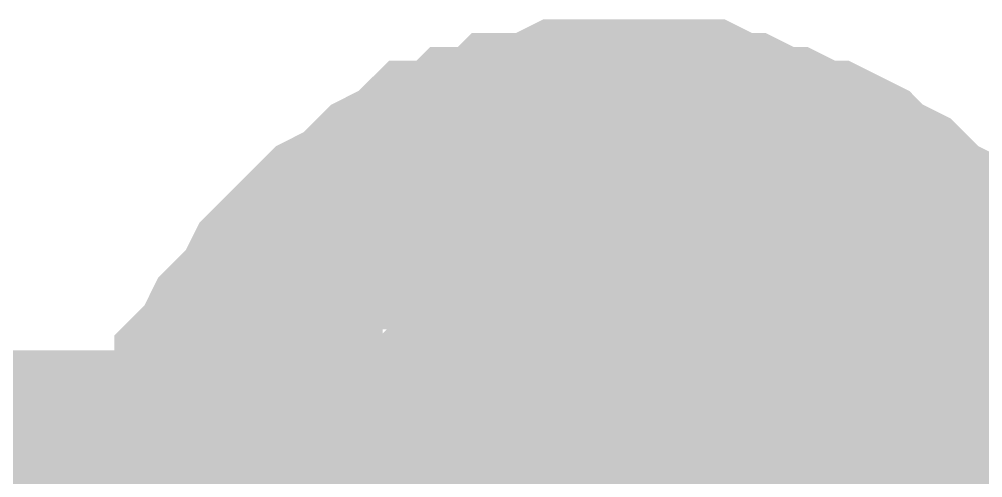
# Model space of a CAD drawing. Header units: inches. Extents: x 0 to 841, y 0 to 594.
# Drawn here: x 239.028 to 240.597, y 62.649 to 63.395 of the extents above; entities that cross this region are included whole.
import ezdxf

# ---------------------------------------------------------------- set-up
doc = ezdxf.new("R2010")
doc.units = ezdxf.units.IN
doc.layers.add('Sheet', color=255, linetype='Continuous')

msp = doc.modelspace()

# ---------------------------------------------------------------- linework, layer by layer
at = {"layer": 'Sheet'}
for points in [[(239.2655, 62.4814, 0.2997, 0.2997, 0), (239.2655, 62.5263, 0.2997, 0.2997, 0), (239.2655, 62.5712, 0.2997, 0.2997, 0), (239.2655, 62.5937, 0.2997, 0.2997, 0), (239.2879, 62.6386, 0.2997, 0.2997, 0), (239.2879, 62.6835, 0.2997, 0.2997, 0), (239.3104, 62.706, 0.2997, 0.2997, 0), (239.3104, 62.7509, 0.2997, 0.2997, 0), (239.3329, 62.7734, 0.2997, 0.2997, 0), (239.3329, 62.8183, 0.2997, 0.2997, 0), (239.3553, 62.8407, 0.2997, 0.2997, 0), (239.3778, 62.8857, 0.2997, 0.2997, 0), (239.4002, 62.9081, 0.2997, 0.2997, 0), (239.4227, 62.9306, 0.2997, 0.2997, 0), (239.4452, 62.9755, 0.2997, 0.2997, 0), (239.4676, 62.998, 0.2997, 0.2997, 0), (239.4901, 63.0204, 0.2997, 0.2997, 0), (239.5125, 63.0429, 0.2997, 0.2997, 0), (239.535, 63.0653, 0.2997, 0.2997, 0), (239.5799, 63.0878, 0.2997, 0.2997, 0), (239.6024, 63.1103, 0.2997, 0.2997, 0), (239.6248, 63.1327, 0.2997, 0.2997, 0), (239.6697, 63.1552, 0.2997, 0.2997, 0), (239.6922, 63.1776, 0.2997, 0.2997, 0), (239.7371, 63.1776, 0.2997, 0.2997, 0), (239.7596, 63.2001, 0.2997, 0.2997, 0), (239.8045, 63.2001, 0.2997, 0.2997, 0), (239.8269, 63.2225, 0.2997, 0.2997, 0), (239.8718, 63.2225, 0.2997, 0.2997, 0), (239.9168, 63.245, 0.2997, 0.2997, 0), (239.9392, 63.245, 0.2997, 0.2997, 0), (239.9841, 63.245, 0.2997, 0.2997, 0), (240.0291, 63.245, 0.2997, 0.2997, 0)], [(239.2655, 62.4814, 0.2997, 0.2997, 0), (239.2655, 62.5263, 0.2997, 0.2997, 0), (239.2655, 62.5712, 0.2997, 0.2997, 0), (239.2655, 62.5937, 0.2997, 0.2997, 0), (239.2879, 62.6386, 0.2997, 0.2997, 0), (239.2879, 62.6835, 0.2997, 0.2997, 0), (239.3104, 62.706, 0.2997, 0.2997, 0), (239.3104, 62.7509, 0.2997, 0.2997, 0), (239.3329, 62.7734, 0.2997, 0.2997, 0), (239.3329, 62.8183, 0.2997, 0.2997, 0), (239.3553, 62.8407, 0.2997, 0.2997, 0), (239.3778, 62.8857, 0.2997, 0.2997, 0), (239.4002, 62.9081, 0.2997, 0.2997, 0), (239.4227, 62.9306, 0.2997, 0.2997, 0), (239.4452, 62.9755, 0.2997, 0.2997, 0), (239.4676, 62.998, 0.2997, 0.2997, 0), (239.4901, 63.0204, 0.2997, 0.2997, 0), (239.5125, 63.0429, 0.2997, 0.2997, 0), (239.535, 63.0653, 0.2997, 0.2997, 0), (239.5799, 63.0878, 0.2997, 0.2997, 0), (239.6024, 63.1103, 0.2997, 0.2997, 0), (239.6248, 63.1327, 0.2997, 0.2997, 0), (239.6697, 63.1552, 0.2997, 0.2997, 0), (239.6922, 63.1776, 0.2997, 0.2997, 0), (239.7371, 63.1776, 0.2997, 0.2997, 0), (239.7596, 63.2001, 0.2997, 0.2997, 0), (239.8045, 63.2001, 0.2997, 0.2997, 0), (239.8269, 63.2225, 0.2997, 0.2997, 0), (239.8718, 63.2225, 0.2997, 0.2997, 0), (239.9168, 63.245, 0.2997, 0.2997, 0), (239.9392, 63.245, 0.2997, 0.2997, 0), (239.9841, 63.245, 0.2997, 0.2997, 0), (240.0291, 63.245, 0.2997, 0.2997, 0)], [(239.2655, 62.4814, 0.2997, 0.2997, 0), (239.2655, 62.5263, 0.2997, 0.2997, 0), (239.2655, 62.5712, 0.2997, 0.2997, 0), (239.2655, 62.5937, 0.2997, 0.2997, 0), (239.2879, 62.6386, 0.2997, 0.2997, 0), (239.2879, 62.6835, 0.2997, 0.2997, 0), (239.3104, 62.706, 0.2997, 0.2997, 0), (239.3104, 62.7509, 0.2997, 0.2997, 0), (239.3329, 62.7734, 0.2997, 0.2997, 0), (239.3329, 62.8183, 0.2997, 0.2997, 0), (239.3553, 62.8407, 0.2997, 0.2997, 0), (239.3778, 62.8857, 0.2997, 0.2997, 0), (239.4002, 62.9081, 0.2997, 0.2997, 0), (239.4227, 62.9306, 0.2997, 0.2997, 0), (239.4452, 62.9755, 0.2997, 0.2997, 0), (239.4676, 62.998, 0.2997, 0.2997, 0), (239.4901, 63.0204, 0.2997, 0.2997, 0), (239.5125, 63.0429, 0.2997, 0.2997, 0), (239.535, 63.0653, 0.2997, 0.2997, 0), (239.5799, 63.0878, 0.2997, 0.2997, 0), (239.6024, 63.1103, 0.2997, 0.2997, 0), (239.6248, 63.1327, 0.2997, 0.2997, 0), (239.6697, 63.1552, 0.2997, 0.2997, 0), (239.6922, 63.1776, 0.2997, 0.2997, 0), (239.7371, 63.1776, 0.2997, 0.2997, 0), (239.7596, 63.2001, 0.2997, 0.2997, 0), (239.8045, 63.2001, 0.2997, 0.2997, 0), (239.8269, 63.2225, 0.2997, 0.2997, 0), (239.8718, 63.2225, 0.2997, 0.2997, 0), (239.9168, 63.245, 0.2997, 0.2997, 0), (239.9392, 63.245, 0.2997, 0.2997, 0), (239.9841, 63.245, 0.2997, 0.2997, 0), (240.0291, 63.245, 0.2997, 0.2997, 0)], [(239.2655, 62.4814, 0.2997, 0.2997, 0), (239.2655, 62.5263, 0.2997, 0.2997, 0), (239.2655, 62.5712, 0.2997, 0.2997, 0), (239.2655, 62.5937, 0.2997, 0.2997, 0), (239.2879, 62.6386, 0.2997, 0.2997, 0), (239.2879, 62.6835, 0.2997, 0.2997, 0), (239.3104, 62.706, 0.2997, 0.2997, 0), (239.3104, 62.7509, 0.2997, 0.2997, 0), (239.3329, 62.7734, 0.2997, 0.2997, 0), (239.3329, 62.8183, 0.2997, 0.2997, 0), (239.3553, 62.8407, 0.2997, 0.2997, 0), (239.3778, 62.8857, 0.2997, 0.2997, 0), (239.4002, 62.9081, 0.2997, 0.2997, 0), (239.4227, 62.9306, 0.2997, 0.2997, 0), (239.4452, 62.9755, 0.2997, 0.2997, 0), (239.4676, 62.998, 0.2997, 0.2997, 0), (239.4901, 63.0204, 0.2997, 0.2997, 0), (239.5125, 63.0429, 0.2997, 0.2997, 0), (239.535, 63.0653, 0.2997, 0.2997, 0), (239.5799, 63.0878, 0.2997, 0.2997, 0), (239.6024, 63.1103, 0.2997, 0.2997, 0), (239.6248, 63.1327, 0.2997, 0.2997, 0), (239.6697, 63.1552, 0.2997, 0.2997, 0), (239.6922, 63.1776, 0.2997, 0.2997, 0), (239.7371, 63.1776, 0.2997, 0.2997, 0), (239.7596, 63.2001, 0.2997, 0.2997, 0), (239.8045, 63.2001, 0.2997, 0.2997, 0), (239.8269, 63.2225, 0.2997, 0.2997, 0), (239.8718, 63.2225, 0.2997, 0.2997, 0), (239.9168, 63.245, 0.2997, 0.2997, 0), (239.9392, 63.245, 0.2997, 0.2997, 0), (239.9841, 63.245, 0.2997, 0.2997, 0), (240.0291, 63.245, 0.2997, 0.2997, 0)], [(240.0291, 63.245, 0.2997, 0.2997, 0), (240.0291, 63.245, 0.2997, 0.2997, 0)], [(240.0291, 63.245, 0.2997, 0.2997, 0), (240.074, 63.245, 0.2997, 0.2997, 0), (240.0964, 63.245, 0.2997, 0.2997, 0), (240.1413, 63.245, 0.2997, 0.2997, 0), (240.1863, 63.2225, 0.2997, 0.2997, 0), (240.2087, 63.2225, 0.2997, 0.2997, 0), (240.2536, 63.2001, 0.2997, 0.2997, 0), (240.2761, 63.2001, 0.2997, 0.2997, 0), (240.321, 63.1776, 0.2997, 0.2997, 0), (240.3435, 63.1776, 0.2997, 0.2997, 0), (240.3884, 63.1552, 0.2997, 0.2997, 0), (240.4108, 63.1327, 0.2997, 0.2997, 0), (240.4558, 63.1103, 0.2997, 0.2997, 0), (240.4782, 63.0878, 0.2997, 0.2997, 0), (240.5007, 63.0653, 0.2997, 0.2997, 0), (240.5456, 63.0429, 0.2997, 0.2997, 0), (240.568, 63.0204, 0.2997, 0.2997, 0), (240.5905, 62.998, 0.2997, 0.2997, 0), (240.613, 62.9755, 0.2997, 0.2997, 0), (240.6354, 62.9306, 0.2997, 0.2997, 0), (240.6579, 62.9081, 0.2997, 0.2997, 0), (240.6803, 62.8857, 0.2997, 0.2997, 0), (240.7028, 62.8407, 0.2997, 0.2997, 0), (240.7252, 62.8183, 0.2997, 0.2997, 0), (240.7252, 62.7734, 0.2997, 0.2997, 0), (240.7477, 62.7509, 0.2997, 0.2997, 0)], [(240.0291, 63.245, 0.2997, 0.2997, 0), (240.0291, 63.245, 0.2997, 0.2997, 0)], [(240.0291, 63.245, 0.2997, 0.2997, 0), (240.074, 63.245, 0.2997, 0.2997, 0), (240.0964, 63.245, 0.2997, 0.2997, 0), (240.1413, 63.245, 0.2997, 0.2997, 0), (240.1863, 63.2225, 0.2997, 0.2997, 0), (240.2087, 63.2225, 0.2997, 0.2997, 0), (240.2536, 63.2001, 0.2997, 0.2997, 0), (240.2761, 63.2001, 0.2997, 0.2997, 0), (240.321, 63.1776, 0.2997, 0.2997, 0), (240.3435, 63.1776, 0.2997, 0.2997, 0), (240.3884, 63.1552, 0.2997, 0.2997, 0), (240.4108, 63.1327, 0.2997, 0.2997, 0), (240.4558, 63.1103, 0.2997, 0.2997, 0), (240.4782, 63.0878, 0.2997, 0.2997, 0), (240.5007, 63.0653, 0.2997, 0.2997, 0), (240.5456, 63.0429, 0.2997, 0.2997, 0), (240.568, 63.0204, 0.2997, 0.2997, 0), (240.5905, 62.998, 0.2997, 0.2997, 0), (240.613, 62.9755, 0.2997, 0.2997, 0), (240.6354, 62.9306, 0.2997, 0.2997, 0), (240.6579, 62.9081, 0.2997, 0.2997, 0), (240.6803, 62.8857, 0.2997, 0.2997, 0), (240.7028, 62.8407, 0.2997, 0.2997, 0), (240.7252, 62.8183, 0.2997, 0.2997, 0), (240.7252, 62.7734, 0.2997, 0.2997, 0), (240.7477, 62.7509, 0.2997, 0.2997, 0)], [(240.0291, 63.245, 0.2997, 0.2997, 0), (240.0291, 63.245, 0.2997, 0.2997, 0)], [(240.0291, 63.245, 0.2997, 0.2997, 0), (240.074, 63.245, 0.2997, 0.2997, 0), (240.0964, 63.245, 0.2997, 0.2997, 0), (240.1413, 63.245, 0.2997, 0.2997, 0), (240.1863, 63.2225, 0.2997, 0.2997, 0), (240.2087, 63.2225, 0.2997, 0.2997, 0), (240.2536, 63.2001, 0.2997, 0.2997, 0), (240.2761, 63.2001, 0.2997, 0.2997, 0), (240.321, 63.1776, 0.2997, 0.2997, 0), (240.3435, 63.1776, 0.2997, 0.2997, 0), (240.3884, 63.1552, 0.2997, 0.2997, 0), (240.4108, 63.1327, 0.2997, 0.2997, 0), (240.4558, 63.1103, 0.2997, 0.2997, 0), (240.4782, 63.0878, 0.2997, 0.2997, 0), (240.5007, 63.0653, 0.2997, 0.2997, 0), (240.5456, 63.0429, 0.2997, 0.2997, 0), (240.568, 63.0204, 0.2997, 0.2997, 0), (240.5905, 62.998, 0.2997, 0.2997, 0), (240.613, 62.9755, 0.2997, 0.2997, 0), (240.6354, 62.9306, 0.2997, 0.2997, 0), (240.6579, 62.9081, 0.2997, 0.2997, 0), (240.6803, 62.8857, 0.2997, 0.2997, 0), (240.7028, 62.8407, 0.2997, 0.2997, 0), (240.7252, 62.8183, 0.2997, 0.2997, 0), (240.7252, 62.7734, 0.2997, 0.2997, 0), (240.7477, 62.7509, 0.2997, 0.2997, 0)], [(240.0291, 63.245, 0.2997, 0.2997, 0), (240.0291, 63.245, 0.2997, 0.2997, 0)], [(240.0291, 63.245, 0.2997, 0.2997, 0), (240.074, 63.245, 0.2997, 0.2997, 0), (240.0964, 63.245, 0.2997, 0.2997, 0), (240.1413, 63.245, 0.2997, 0.2997, 0), (240.1863, 63.2225, 0.2997, 0.2997, 0), (240.2087, 63.2225, 0.2997, 0.2997, 0), (240.2536, 63.2001, 0.2997, 0.2997, 0), (240.2761, 63.2001, 0.2997, 0.2997, 0), (240.321, 63.1776, 0.2997, 0.2997, 0), (240.3435, 63.1776, 0.2997, 0.2997, 0), (240.3884, 63.1552, 0.2997, 0.2997, 0), (240.4108, 63.1327, 0.2997, 0.2997, 0), (240.4558, 63.1103, 0.2997, 0.2997, 0), (240.4782, 63.0878, 0.2997, 0.2997, 0), (240.5007, 63.0653, 0.2997, 0.2997, 0), (240.5456, 63.0429, 0.2997, 0.2997, 0), (240.568, 63.0204, 0.2997, 0.2997, 0), (240.5905, 62.998, 0.2997, 0.2997, 0), (240.613, 62.9755, 0.2997, 0.2997, 0), (240.6354, 62.9306, 0.2997, 0.2997, 0), (240.6579, 62.9081, 0.2997, 0.2997, 0), (240.6803, 62.8857, 0.2997, 0.2997, 0), (240.7028, 62.8407, 0.2997, 0.2997, 0), (240.7252, 62.8183, 0.2997, 0.2997, 0), (240.7252, 62.7734, 0.2997, 0.2997, 0), (240.7477, 62.7509, 0.2997, 0.2997, 0)], [(239.2655, 62.5937, 0.0991, 0.0991, 0), (239.2879, 62.6386, 0.0991, 0.0991, 0), (239.2879, 62.6835, 0.0991, 0.0991, 0), (239.3104, 62.706, 0.0991, 0.0991, 0), (239.3104, 62.7509, 0.0991, 0.0991, 0), (239.3329, 62.7734, 0.0991, 0.0991, 0), (239.3329, 62.8183, 0.0991, 0.0991, 0), (239.3553, 62.8407, 0.0991, 0.0991, 0), (239.3778, 62.8857, 0.0991, 0.0991, 0), (239.4002, 62.9081, 0.0991, 0.0991, 0), (239.4227, 62.9306, 0.0991, 0.0991, 0), (239.4452, 62.9755, 0.0991, 0.0991, 0), (239.4676, 62.998, 0.0991, 0.0991, 0), (239.4901, 63.0204, 0.0991, 0.0991, 0), (239.5125, 63.0429, 0.0991, 0.0991, 0), (239.535, 63.0653, 0.0991, 0.0991, 0), (239.5799, 63.0878, 0.0991, 0.0991, 0), (239.6024, 63.1103, 0.0991, 0.0991, 0), (239.6248, 63.1327, 0.0991, 0.0991, 0), (239.6697, 63.1552, 0.0991, 0.0991, 0), (239.6922, 63.1776, 0.0991, 0.0991, 0), (239.7371, 63.1776, 0.0991, 0.0991, 0), (239.7596, 63.2001, 0.0991, 0.0991, 0), (239.8045, 63.2001, 0.0991, 0.0991, 0), (239.8269, 63.2225, 0.0991, 0.0991, 0), (239.8718, 63.2225, 0.0991, 0.0991, 0), (239.9168, 63.245, 0.0991, 0.0991, 0), (239.9392, 63.245, 0.0991, 0.0991, 0), (239.9841, 63.245, 0.0991, 0.0991, 0), (240.0291, 63.245, 0.0991, 0.0991, 0)], [(239.2655, 62.5937, 0.0991, 0.0991, 0), (239.2879, 62.6386, 0.0991, 0.0991, 0), (239.2879, 62.6835, 0.0991, 0.0991, 0), (239.3104, 62.706, 0.0991, 0.0991, 0), (239.3104, 62.7509, 0.0991, 0.0991, 0), (239.3329, 62.7734, 0.0991, 0.0991, 0), (239.3329, 62.8183, 0.0991, 0.0991, 0), (239.3553, 62.8407, 0.0991, 0.0991, 0), (239.3778, 62.8857, 0.0991, 0.0991, 0), (239.4002, 62.9081, 0.0991, 0.0991, 0), (239.4227, 62.9306, 0.0991, 0.0991, 0), (239.4452, 62.9755, 0.0991, 0.0991, 0), (239.4676, 62.998, 0.0991, 0.0991, 0), (239.4901, 63.0204, 0.0991, 0.0991, 0), (239.5125, 63.0429, 0.0991, 0.0991, 0), (239.535, 63.0653, 0.0991, 0.0991, 0), (239.5799, 63.0878, 0.0991, 0.0991, 0), (239.6024, 63.1103, 0.0991, 0.0991, 0), (239.6248, 63.1327, 0.0991, 0.0991, 0), (239.6697, 63.1552, 0.0991, 0.0991, 0), (239.6922, 63.1776, 0.0991, 0.0991, 0), (239.7371, 63.1776, 0.0991, 0.0991, 0), (239.7596, 63.2001, 0.0991, 0.0991, 0), (239.8045, 63.2001, 0.0991, 0.0991, 0), (239.8269, 63.2225, 0.0991, 0.0991, 0), (239.8718, 63.2225, 0.0991, 0.0991, 0), (239.9168, 63.245, 0.0991, 0.0991, 0), (239.9392, 63.245, 0.0991, 0.0991, 0), (239.9841, 63.245, 0.0991, 0.0991, 0), (240.0291, 63.245, 0.0991, 0.0991, 0)], [(239.2655, 62.5937, 0.0991, 0.0991, 0), (239.2879, 62.6386, 0.0991, 0.0991, 0), (239.2879, 62.6835, 0.0991, 0.0991, 0), (239.3104, 62.706, 0.0991, 0.0991, 0), (239.3104, 62.7509, 0.0991, 0.0991, 0), (239.3329, 62.7734, 0.0991, 0.0991, 0), (239.3329, 62.8183, 0.0991, 0.0991, 0), (239.3553, 62.8407, 0.0991, 0.0991, 0), (239.3778, 62.8857, 0.0991, 0.0991, 0), (239.4002, 62.9081, 0.0991, 0.0991, 0), (239.4227, 62.9306, 0.0991, 0.0991, 0), (239.4452, 62.9755, 0.0991, 0.0991, 0), (239.4676, 62.998, 0.0991, 0.0991, 0), (239.4901, 63.0204, 0.0991, 0.0991, 0), (239.5125, 63.0429, 0.0991, 0.0991, 0), (239.535, 63.0653, 0.0991, 0.0991, 0), (239.5799, 63.0878, 0.0991, 0.0991, 0), (239.6024, 63.1103, 0.0991, 0.0991, 0), (239.6248, 63.1327, 0.0991, 0.0991, 0), (239.6697, 63.1552, 0.0991, 0.0991, 0), (239.6922, 63.1776, 0.0991, 0.0991, 0), (239.7371, 63.1776, 0.0991, 0.0991, 0), (239.7596, 63.2001, 0.0991, 0.0991, 0), (239.8045, 63.2001, 0.0991, 0.0991, 0), (239.8269, 63.2225, 0.0991, 0.0991, 0), (239.8718, 63.2225, 0.0991, 0.0991, 0), (239.9168, 63.245, 0.0991, 0.0991, 0), (239.9392, 63.245, 0.0991, 0.0991, 0), (239.9841, 63.245, 0.0991, 0.0991, 0), (240.0291, 63.245, 0.0991, 0.0991, 0)], [(239.2655, 62.5937, 0.0991, 0.0991, 0), (239.2879, 62.6386, 0.0991, 0.0991, 0), (239.2879, 62.6835, 0.0991, 0.0991, 0), (239.3104, 62.706, 0.0991, 0.0991, 0), (239.3104, 62.7509, 0.0991, 0.0991, 0), (239.3329, 62.7734, 0.0991, 0.0991, 0), (239.3329, 62.8183, 0.0991, 0.0991, 0), (239.3553, 62.8407, 0.0991, 0.0991, 0), (239.3778, 62.8857, 0.0991, 0.0991, 0), (239.4002, 62.9081, 0.0991, 0.0991, 0), (239.4227, 62.9306, 0.0991, 0.0991, 0), (239.4452, 62.9755, 0.0991, 0.0991, 0), (239.4676, 62.998, 0.0991, 0.0991, 0), (239.4901, 63.0204, 0.0991, 0.0991, 0), (239.5125, 63.0429, 0.0991, 0.0991, 0), (239.535, 63.0653, 0.0991, 0.0991, 0), (239.5799, 63.0878, 0.0991, 0.0991, 0), (239.6024, 63.1103, 0.0991, 0.0991, 0), (239.6248, 63.1327, 0.0991, 0.0991, 0), (239.6697, 63.1552, 0.0991, 0.0991, 0), (239.6922, 63.1776, 0.0991, 0.0991, 0), (239.7371, 63.1776, 0.0991, 0.0991, 0), (239.7596, 63.2001, 0.0991, 0.0991, 0), (239.8045, 63.2001, 0.0991, 0.0991, 0), (239.8269, 63.2225, 0.0991, 0.0991, 0), (239.8718, 63.2225, 0.0991, 0.0991, 0), (239.9168, 63.245, 0.0991, 0.0991, 0), (239.9392, 63.245, 0.0991, 0.0991, 0), (239.9841, 63.245, 0.0991, 0.0991, 0), (240.0291, 63.245, 0.0991, 0.0991, 0)], [(240.0291, 63.245, 0.0991, 0.0991, 0), (240.0291, 63.245, 0.0991, 0.0991, 0)], [(240.0291, 63.245, 0.0991, 0.0991, 0), (240.074, 63.245, 0.0991, 0.0991, 0), (240.0964, 63.245, 0.0991, 0.0991, 0), (240.1413, 63.245, 0.0991, 0.0991, 0), (240.1863, 63.2225, 0.0991, 0.0991, 0), (240.2087, 63.2225, 0.0991, 0.0991, 0), (240.2536, 63.2001, 0.0991, 0.0991, 0), (240.2761, 63.2001, 0.0991, 0.0991, 0), (240.321, 63.1776, 0.0991, 0.0991, 0), (240.3435, 63.1776, 0.0991, 0.0991, 0), (240.3884, 63.1552, 0.0991, 0.0991, 0), (240.4108, 63.1327, 0.0991, 0.0991, 0), (240.4558, 63.1103, 0.0991, 0.0991, 0), (240.4782, 63.0878, 0.0991, 0.0991, 0), (240.5007, 63.0653, 0.0991, 0.0991, 0), (240.5456, 63.0429, 0.0991, 0.0991, 0), (240.568, 63.0204, 0.0991, 0.0991, 0), (240.5905, 62.998, 0.0991, 0.0991, 0), (240.613, 62.9755, 0.0991, 0.0991, 0), (240.6354, 62.9306, 0.0991, 0.0991, 0), (240.6579, 62.9081, 0.0991, 0.0991, 0)], [(240.0291, 63.245, 0.0991, 0.0991, 0), (240.0291, 63.245, 0.0991, 0.0991, 0)], [(240.0291, 63.245, 0.0991, 0.0991, 0), (240.074, 63.245, 0.0991, 0.0991, 0), (240.0964, 63.245, 0.0991, 0.0991, 0), (240.1413, 63.245, 0.0991, 0.0991, 0), (240.1863, 63.2225, 0.0991, 0.0991, 0), (240.2087, 63.2225, 0.0991, 0.0991, 0), (240.2536, 63.2001, 0.0991, 0.0991, 0), (240.2761, 63.2001, 0.0991, 0.0991, 0), (240.321, 63.1776, 0.0991, 0.0991, 0), (240.3435, 63.1776, 0.0991, 0.0991, 0), (240.3884, 63.1552, 0.0991, 0.0991, 0), (240.4108, 63.1327, 0.0991, 0.0991, 0), (240.4558, 63.1103, 0.0991, 0.0991, 0), (240.4782, 63.0878, 0.0991, 0.0991, 0), (240.5007, 63.0653, 0.0991, 0.0991, 0), (240.5456, 63.0429, 0.0991, 0.0991, 0), (240.568, 63.0204, 0.0991, 0.0991, 0), (240.5905, 62.998, 0.0991, 0.0991, 0), (240.613, 62.9755, 0.0991, 0.0991, 0), (240.6354, 62.9306, 0.0991, 0.0991, 0), (240.6579, 62.9081, 0.0991, 0.0991, 0)], [(240.0291, 63.245, 0.0991, 0.0991, 0), (240.0291, 63.245, 0.0991, 0.0991, 0)], [(240.0291, 63.245, 0.0991, 0.0991, 0), (240.074, 63.245, 0.0991, 0.0991, 0), (240.0964, 63.245, 0.0991, 0.0991, 0), (240.1413, 63.245, 0.0991, 0.0991, 0), (240.1863, 63.2225, 0.0991, 0.0991, 0), (240.2087, 63.2225, 0.0991, 0.0991, 0), (240.2536, 63.2001, 0.0991, 0.0991, 0), (240.2761, 63.2001, 0.0991, 0.0991, 0), (240.321, 63.1776, 0.0991, 0.0991, 0), (240.3435, 63.1776, 0.0991, 0.0991, 0), (240.3884, 63.1552, 0.0991, 0.0991, 0), (240.4108, 63.1327, 0.0991, 0.0991, 0), (240.4558, 63.1103, 0.0991, 0.0991, 0), (240.4782, 63.0878, 0.0991, 0.0991, 0), (240.5007, 63.0653, 0.0991, 0.0991, 0), (240.5456, 63.0429, 0.0991, 0.0991, 0), (240.568, 63.0204, 0.0991, 0.0991, 0), (240.5905, 62.998, 0.0991, 0.0991, 0), (240.613, 62.9755, 0.0991, 0.0991, 0), (240.6354, 62.9306, 0.0991, 0.0991, 0), (240.6579, 62.9081, 0.0991, 0.0991, 0)], [(240.0291, 63.245, 0.0991, 0.0991, 0), (240.0291, 63.245, 0.0991, 0.0991, 0)], [(240.0291, 63.245, 0.0991, 0.0991, 0), (240.074, 63.245, 0.0991, 0.0991, 0), (240.0964, 63.245, 0.0991, 0.0991, 0), (240.1413, 63.245, 0.0991, 0.0991, 0), (240.1863, 63.2225, 0.0991, 0.0991, 0), (240.2087, 63.2225, 0.0991, 0.0991, 0), (240.2536, 63.2001, 0.0991, 0.0991, 0), (240.2761, 63.2001, 0.0991, 0.0991, 0), (240.321, 63.1776, 0.0991, 0.0991, 0), (240.3435, 63.1776, 0.0991, 0.0991, 0), (240.3884, 63.1552, 0.0991, 0.0991, 0), (240.4108, 63.1327, 0.0991, 0.0991, 0), (240.4558, 63.1103, 0.0991, 0.0991, 0), (240.4782, 63.0878, 0.0991, 0.0991, 0), (240.5007, 63.0653, 0.0991, 0.0991, 0), (240.5456, 63.0429, 0.0991, 0.0991, 0), (240.568, 63.0204, 0.0991, 0.0991, 0), (240.5905, 62.998, 0.0991, 0.0991, 0), (240.613, 62.9755, 0.0991, 0.0991, 0), (240.6354, 62.9306, 0.0991, 0.0991, 0), (240.6579, 62.9081, 0.0991, 0.0991, 0)], [(239.5125, 62.4814, 0.2997, 0.2997, 0), (239.5125, 62.5039, 0.2997, 0.2997, 0), (239.5125, 62.5263, 0.2997, 0.2997, 0), (239.5125, 62.5712, 0.2997, 0.2997, 0), (239.5125, 62.5937, 0.2997, 0.2997, 0), (239.535, 62.6162, 0.2997, 0.2997, 0), (239.535, 62.6386, 0.2997, 0.2997, 0), (239.535, 62.6611, 0.2997, 0.2997, 0), (239.5574, 62.6835, 0.2997, 0.2997, 0), (239.5574, 62.706, 0.2997, 0.2997, 0), (239.5799, 62.7284, 0.2997, 0.2997, 0), (239.5799, 62.7509, 0.2997, 0.2997, 0), (239.6024, 62.7734, 0.2997, 0.2997, 0), (239.6024, 62.7958, 0.2997, 0.2997, 0), (239.6248, 62.8183, 0.2997, 0.2997, 0), (239.6473, 62.8407, 0.2997, 0.2997, 0), (239.6697, 62.8407, 0.2997, 0.2997, 0), (239.6697, 62.8632, 0.2997, 0.2997, 0), (239.6922, 62.8857, 0.2997, 0.2997, 0), (239.7146, 62.9081, 0.2997, 0.2997, 0), (239.7371, 62.9081, 0.2997, 0.2997, 0), (239.7596, 62.9306, 0.2997, 0.2997, 0), (239.782, 62.9306, 0.2997, 0.2997, 0), (239.8045, 62.953, 0.2997, 0.2997, 0), (239.8269, 62.953, 0.2997, 0.2997, 0), (239.8494, 62.9755, 0.2997, 0.2997, 0), (239.8718, 62.9755, 0.2997, 0.2997, 0), (239.8943, 62.9755, 0.2997, 0.2997, 0), (239.9168, 62.998, 0.2997, 0.2997, 0), (239.9392, 62.998, 0.2997, 0.2997, 0), (239.9841, 62.998, 0.2997, 0.2997, 0), (240.0066, 62.998, 0.2997, 0.2997, 0), (240.0291, 62.998, 0.2997, 0.2997, 0)], [(239.5125, 62.4814, 0.2997, 0.2997, 0), (239.5125, 62.5039, 0.2997, 0.2997, 0), (239.5125, 62.5263, 0.2997, 0.2997, 0), (239.5125, 62.5712, 0.2997, 0.2997, 0), (239.5125, 62.5937, 0.2997, 0.2997, 0), (239.535, 62.6162, 0.2997, 0.2997, 0), (239.535, 62.6386, 0.2997, 0.2997, 0), (239.535, 62.6611, 0.2997, 0.2997, 0), (239.5574, 62.6835, 0.2997, 0.2997, 0), (239.5574, 62.706, 0.2997, 0.2997, 0), (239.5799, 62.7284, 0.2997, 0.2997, 0), (239.5799, 62.7509, 0.2997, 0.2997, 0), (239.6024, 62.7734, 0.2997, 0.2997, 0), (239.6024, 62.7958, 0.2997, 0.2997, 0), (239.6248, 62.8183, 0.2997, 0.2997, 0), (239.6473, 62.8407, 0.2997, 0.2997, 0), (239.6697, 62.8407, 0.2997, 0.2997, 0), (239.6697, 62.8632, 0.2997, 0.2997, 0), (239.6922, 62.8857, 0.2997, 0.2997, 0), (239.7146, 62.9081, 0.2997, 0.2997, 0), (239.7371, 62.9081, 0.2997, 0.2997, 0), (239.7596, 62.9306, 0.2997, 0.2997, 0), (239.782, 62.9306, 0.2997, 0.2997, 0), (239.8045, 62.953, 0.2997, 0.2997, 0), (239.8269, 62.953, 0.2997, 0.2997, 0), (239.8494, 62.9755, 0.2997, 0.2997, 0), (239.8718, 62.9755, 0.2997, 0.2997, 0), (239.8943, 62.9755, 0.2997, 0.2997, 0), (239.9168, 62.998, 0.2997, 0.2997, 0), (239.9392, 62.998, 0.2997, 0.2997, 0), (239.9841, 62.998, 0.2997, 0.2997, 0), (240.0066, 62.998, 0.2997, 0.2997, 0), (240.0291, 62.998, 0.2997, 0.2997, 0)], [(239.5125, 62.4814, 0.2997, 0.2997, 0), (239.5125, 62.5039, 0.2997, 0.2997, 0), (239.5125, 62.5263, 0.2997, 0.2997, 0), (239.5125, 62.5712, 0.2997, 0.2997, 0), (239.5125, 62.5937, 0.2997, 0.2997, 0), (239.535, 62.6162, 0.2997, 0.2997, 0), (239.535, 62.6386, 0.2997, 0.2997, 0), (239.535, 62.6611, 0.2997, 0.2997, 0), (239.5574, 62.6835, 0.2997, 0.2997, 0), (239.5574, 62.706, 0.2997, 0.2997, 0), (239.5799, 62.7284, 0.2997, 0.2997, 0), (239.5799, 62.7509, 0.2997, 0.2997, 0), (239.6024, 62.7734, 0.2997, 0.2997, 0), (239.6024, 62.7958, 0.2997, 0.2997, 0), (239.6248, 62.8183, 0.2997, 0.2997, 0), (239.6473, 62.8407, 0.2997, 0.2997, 0), (239.6697, 62.8407, 0.2997, 0.2997, 0), (239.6697, 62.8632, 0.2997, 0.2997, 0), (239.6922, 62.8857, 0.2997, 0.2997, 0), (239.7146, 62.9081, 0.2997, 0.2997, 0), (239.7371, 62.9081, 0.2997, 0.2997, 0), (239.7596, 62.9306, 0.2997, 0.2997, 0), (239.782, 62.9306, 0.2997, 0.2997, 0), (239.8045, 62.953, 0.2997, 0.2997, 0), (239.8269, 62.953, 0.2997, 0.2997, 0), (239.8494, 62.9755, 0.2997, 0.2997, 0), (239.8718, 62.9755, 0.2997, 0.2997, 0), (239.8943, 62.9755, 0.2997, 0.2997, 0), (239.9168, 62.998, 0.2997, 0.2997, 0), (239.9392, 62.998, 0.2997, 0.2997, 0), (239.9841, 62.998, 0.2997, 0.2997, 0), (240.0066, 62.998, 0.2997, 0.2997, 0), (240.0291, 62.998, 0.2997, 0.2997, 0)], [(240.0291, 62.998, 0.2997, 0.2997, 0), (240.0291, 62.998, 0.2997, 0.2997, 0)], [(240.0291, 62.998, 0.2997, 0.2997, 0), (240.0515, 62.998, 0.2997, 0.2997, 0), (240.074, 62.998, 0.2997, 0.2997, 0), (240.0964, 62.998, 0.2997, 0.2997, 0), (240.1189, 62.998, 0.2997, 0.2997, 0), (240.1413, 62.9755, 0.2997, 0.2997, 0), (240.1638, 62.9755, 0.2997, 0.2997, 0), (240.2087, 62.9755, 0.2997, 0.2997, 0), (240.2087, 62.953, 0.2997, 0.2997, 0), (240.2312, 62.953, 0.2997, 0.2997, 0), (240.2536, 62.9306, 0.2997, 0.2997, 0), (240.2761, 62.9306, 0.2997, 0.2997, 0), (240.2985, 62.9081, 0.2997, 0.2997, 0), (240.321, 62.9081, 0.2997, 0.2997, 0), (240.3435, 62.8857, 0.2997, 0.2997, 0), (240.3659, 62.8632, 0.2997, 0.2997, 0), (240.3884, 62.8407, 0.2997, 0.2997, 0), (240.3884, 62.8407, 0.2997, 0.2997, 0), (240.4108, 62.8183, 0.2997, 0.2997, 0), (240.4333, 62.7958, 0.2997, 0.2997, 0), (240.4333, 62.7734, 0.2997, 0.2997, 0), (240.4558, 62.7509, 0.2997, 0.2997, 0), (240.4558, 62.7284, 0.2997, 0.2997, 0), (240.4782, 62.706, 0.2997, 0.2997, 0), (240.4782, 62.6835, 0.2997, 0.2997, 0), (240.5007, 62.6611, 0.2997, 0.2997, 0), (240.5007, 62.6386, 0.2997, 0.2997, 0), (240.5007, 62.6162, 0.2997, 0.2997, 0), (240.5231, 62.5937, 0.2997, 0.2997, 0), (240.5231, 62.5712, 0.2997, 0.2997, 0), (240.5231, 62.5263, 0.2997, 0.2997, 0), (240.5231, 62.5039, 0.2997, 0.2997, 0), (240.5231, 62.4814, 0.2997, 0.2997, 0)], [(240.0291, 62.998, 0.2997, 0.2997, 0), (240.0291, 62.998, 0.2997, 0.2997, 0)], [(240.0291, 62.998, 0.2997, 0.2997, 0), (240.0515, 62.998, 0.2997, 0.2997, 0), (240.074, 62.998, 0.2997, 0.2997, 0), (240.0964, 62.998, 0.2997, 0.2997, 0), (240.1189, 62.998, 0.2997, 0.2997, 0), (240.1413, 62.9755, 0.2997, 0.2997, 0), (240.1638, 62.9755, 0.2997, 0.2997, 0), (240.2087, 62.9755, 0.2997, 0.2997, 0), (240.2087, 62.953, 0.2997, 0.2997, 0), (240.2312, 62.953, 0.2997, 0.2997, 0), (240.2536, 62.9306, 0.2997, 0.2997, 0), (240.2761, 62.9306, 0.2997, 0.2997, 0), (240.2985, 62.9081, 0.2997, 0.2997, 0), (240.321, 62.9081, 0.2997, 0.2997, 0), (240.3435, 62.8857, 0.2997, 0.2997, 0), (240.3659, 62.8632, 0.2997, 0.2997, 0), (240.3884, 62.8407, 0.2997, 0.2997, 0), (240.3884, 62.8407, 0.2997, 0.2997, 0), (240.4108, 62.8183, 0.2997, 0.2997, 0), (240.4333, 62.7958, 0.2997, 0.2997, 0), (240.4333, 62.7734, 0.2997, 0.2997, 0), (240.4558, 62.7509, 0.2997, 0.2997, 0), (240.4558, 62.7284, 0.2997, 0.2997, 0), (240.4782, 62.706, 0.2997, 0.2997, 0), (240.4782, 62.6835, 0.2997, 0.2997, 0), (240.5007, 62.6611, 0.2997, 0.2997, 0), (240.5007, 62.6386, 0.2997, 0.2997, 0), (240.5007, 62.6162, 0.2997, 0.2997, 0), (240.5231, 62.5937, 0.2997, 0.2997, 0), (240.5231, 62.5712, 0.2997, 0.2997, 0), (240.5231, 62.5263, 0.2997, 0.2997, 0), (240.5231, 62.5039, 0.2997, 0.2997, 0), (240.5231, 62.4814, 0.2997, 0.2997, 0)], [(240.0291, 62.998, 0.2997, 0.2997, 0), (240.0291, 62.998, 0.2997, 0.2997, 0)], [(240.0291, 62.998, 0.2997, 0.2997, 0), (240.0515, 62.998, 0.2997, 0.2997, 0), (240.074, 62.998, 0.2997, 0.2997, 0), (240.0964, 62.998, 0.2997, 0.2997, 0), (240.1189, 62.998, 0.2997, 0.2997, 0), (240.1413, 62.9755, 0.2997, 0.2997, 0), (240.1638, 62.9755, 0.2997, 0.2997, 0), (240.2087, 62.9755, 0.2997, 0.2997, 0), (240.2087, 62.953, 0.2997, 0.2997, 0), (240.2312, 62.953, 0.2997, 0.2997, 0), (240.2536, 62.9306, 0.2997, 0.2997, 0), (240.2761, 62.9306, 0.2997, 0.2997, 0), (240.2985, 62.9081, 0.2997, 0.2997, 0), (240.321, 62.9081, 0.2997, 0.2997, 0), (240.3435, 62.8857, 0.2997, 0.2997, 0), (240.3659, 62.8632, 0.2997, 0.2997, 0), (240.3884, 62.8407, 0.2997, 0.2997, 0), (240.3884, 62.8407, 0.2997, 0.2997, 0), (240.4108, 62.8183, 0.2997, 0.2997, 0), (240.4333, 62.7958, 0.2997, 0.2997, 0), (240.4333, 62.7734, 0.2997, 0.2997, 0), (240.4558, 62.7509, 0.2997, 0.2997, 0), (240.4558, 62.7284, 0.2997, 0.2997, 0), (240.4782, 62.706, 0.2997, 0.2997, 0), (240.4782, 62.6835, 0.2997, 0.2997, 0), (240.5007, 62.6611, 0.2997, 0.2997, 0), (240.5007, 62.6386, 0.2997, 0.2997, 0), (240.5007, 62.6162, 0.2997, 0.2997, 0), (240.5231, 62.5937, 0.2997, 0.2997, 0), (240.5231, 62.5712, 0.2997, 0.2997, 0), (240.5231, 62.5263, 0.2997, 0.2997, 0), (240.5231, 62.5039, 0.2997, 0.2997, 0), (240.5231, 62.4814, 0.2997, 0.2997, 0)], [(239.5125, 62.5937, 0.0991, 0.0991, 0), (239.535, 62.6162, 0.0991, 0.0991, 0), (239.535, 62.6386, 0.0991, 0.0991, 0), (239.535, 62.6611, 0.0991, 0.0991, 0), (239.5574, 62.6835, 0.0991, 0.0991, 0), (239.5574, 62.706, 0.0991, 0.0991, 0), (239.5799, 62.7284, 0.0991, 0.0991, 0), (239.5799, 62.7509, 0.0991, 0.0991, 0), (239.6024, 62.7734, 0.0991, 0.0991, 0), (239.6024, 62.7958, 0.0991, 0.0991, 0), (239.6248, 62.8183, 0.0991, 0.0991, 0), (239.6473, 62.8407, 0.0991, 0.0991, 0), (239.6697, 62.8407, 0.0991, 0.0991, 0), (239.6697, 62.8632, 0.0991, 0.0991, 0), (239.6922, 62.8857, 0.0991, 0.0991, 0), (239.7146, 62.9081, 0.0991, 0.0991, 0), (239.7371, 62.9081, 0.0991, 0.0991, 0), (239.7596, 62.9306, 0.0991, 0.0991, 0), (239.782, 62.9306, 0.0991, 0.0991, 0), (239.8045, 62.953, 0.0991, 0.0991, 0), (239.8269, 62.953, 0.0991, 0.0991, 0), (239.8494, 62.9755, 0.0991, 0.0991, 0), (239.8718, 62.9755, 0.0991, 0.0991, 0), (239.8943, 62.9755, 0.0991, 0.0991, 0), (239.9168, 62.998, 0.0991, 0.0991, 0), (239.9392, 62.998, 0.0991, 0.0991, 0), (239.9841, 62.998, 0.0991, 0.0991, 0), (240.0066, 62.998, 0.0991, 0.0991, 0), (240.0291, 62.998, 0.0991, 0.0991, 0)], [(239.5125, 62.5937, 0.0991, 0.0991, 0), (239.535, 62.6162, 0.0991, 0.0991, 0), (239.535, 62.6386, 0.0991, 0.0991, 0), (239.535, 62.6611, 0.0991, 0.0991, 0), (239.5574, 62.6835, 0.0991, 0.0991, 0), (239.5574, 62.706, 0.0991, 0.0991, 0), (239.5799, 62.7284, 0.0991, 0.0991, 0), (239.5799, 62.7509, 0.0991, 0.0991, 0), (239.6024, 62.7734, 0.0991, 0.0991, 0), (239.6024, 62.7958, 0.0991, 0.0991, 0), (239.6248, 62.8183, 0.0991, 0.0991, 0), (239.6473, 62.8407, 0.0991, 0.0991, 0), (239.6697, 62.8407, 0.0991, 0.0991, 0), (239.6697, 62.8632, 0.0991, 0.0991, 0), (239.6922, 62.8857, 0.0991, 0.0991, 0), (239.7146, 62.9081, 0.0991, 0.0991, 0), (239.7371, 62.9081, 0.0991, 0.0991, 0), (239.7596, 62.9306, 0.0991, 0.0991, 0), (239.782, 62.9306, 0.0991, 0.0991, 0), (239.8045, 62.953, 0.0991, 0.0991, 0), (239.8269, 62.953, 0.0991, 0.0991, 0), (239.8494, 62.9755, 0.0991, 0.0991, 0), (239.8718, 62.9755, 0.0991, 0.0991, 0), (239.8943, 62.9755, 0.0991, 0.0991, 0), (239.9168, 62.998, 0.0991, 0.0991, 0), (239.9392, 62.998, 0.0991, 0.0991, 0), (239.9841, 62.998, 0.0991, 0.0991, 0), (240.0066, 62.998, 0.0991, 0.0991, 0), (240.0291, 62.998, 0.0991, 0.0991, 0)], [(239.5125, 62.5937, 0.0991, 0.0991, 0), (239.535, 62.6162, 0.0991, 0.0991, 0), (239.535, 62.6386, 0.0991, 0.0991, 0), (239.535, 62.6611, 0.0991, 0.0991, 0), (239.5574, 62.6835, 0.0991, 0.0991, 0), (239.5574, 62.706, 0.0991, 0.0991, 0), (239.5799, 62.7284, 0.0991, 0.0991, 0), (239.5799, 62.7509, 0.0991, 0.0991, 0), (239.6024, 62.7734, 0.0991, 0.0991, 0), (239.6024, 62.7958, 0.0991, 0.0991, 0), (239.6248, 62.8183, 0.0991, 0.0991, 0), (239.6473, 62.8407, 0.0991, 0.0991, 0), (239.6697, 62.8407, 0.0991, 0.0991, 0), (239.6697, 62.8632, 0.0991, 0.0991, 0), (239.6922, 62.8857, 0.0991, 0.0991, 0), (239.7146, 62.9081, 0.0991, 0.0991, 0), (239.7371, 62.9081, 0.0991, 0.0991, 0), (239.7596, 62.9306, 0.0991, 0.0991, 0), (239.782, 62.9306, 0.0991, 0.0991, 0), (239.8045, 62.953, 0.0991, 0.0991, 0), (239.8269, 62.953, 0.0991, 0.0991, 0), (239.8494, 62.9755, 0.0991, 0.0991, 0), (239.8718, 62.9755, 0.0991, 0.0991, 0), (239.8943, 62.9755, 0.0991, 0.0991, 0), (239.9168, 62.998, 0.0991, 0.0991, 0), (239.9392, 62.998, 0.0991, 0.0991, 0), (239.9841, 62.998, 0.0991, 0.0991, 0), (240.0066, 62.998, 0.0991, 0.0991, 0), (240.0291, 62.998, 0.0991, 0.0991, 0)], [(240.0291, 62.998, 0.0991, 0.0991, 0), (240.0291, 62.998, 0.0991, 0.0991, 0)], [(240.0291, 62.998, 0.0991, 0.0991, 0), (240.0515, 62.998, 0.0991, 0.0991, 0), (240.074, 62.998, 0.0991, 0.0991, 0), (240.0964, 62.998, 0.0991, 0.0991, 0), (240.1189, 62.998, 0.0991, 0.0991, 0), (240.1413, 62.9755, 0.0991, 0.0991, 0), (240.1638, 62.9755, 0.0991, 0.0991, 0), (240.2087, 62.9755, 0.0991, 0.0991, 0), (240.2087, 62.953, 0.0991, 0.0991, 0), (240.2312, 62.953, 0.0991, 0.0991, 0), (240.2536, 62.9306, 0.0991, 0.0991, 0), (240.2761, 62.9306, 0.0991, 0.0991, 0), (240.2985, 62.9081, 0.0991, 0.0991, 0), (240.321, 62.9081, 0.0991, 0.0991, 0), (240.3435, 62.8857, 0.0991, 0.0991, 0), (240.3659, 62.8632, 0.0991, 0.0991, 0), (240.3884, 62.8407, 0.0991, 0.0991, 0), (240.3884, 62.8407, 0.0991, 0.0991, 0), (240.4108, 62.8183, 0.0991, 0.0991, 0), (240.4333, 62.7958, 0.0991, 0.0991, 0), (240.4333, 62.7734, 0.0991, 0.0991, 0), (240.4558, 62.7509, 0.0991, 0.0991, 0), (240.4558, 62.7284, 0.0991, 0.0991, 0), (240.4782, 62.706, 0.0991, 0.0991, 0), (240.4782, 62.6835, 0.0991, 0.0991, 0), (240.5007, 62.6611, 0.0991, 0.0991, 0), (240.5007, 62.6386, 0.0991, 0.0991, 0), (240.5007, 62.6162, 0.0991, 0.0991, 0), (240.5231, 62.5937, 0.0991, 0.0991, 0)], [(240.0291, 62.998, 0.0991, 0.0991, 0), (240.0291, 62.998, 0.0991, 0.0991, 0)], [(240.0291, 62.998, 0.0991, 0.0991, 0), (240.0515, 62.998, 0.0991, 0.0991, 0), (240.074, 62.998, 0.0991, 0.0991, 0), (240.0964, 62.998, 0.0991, 0.0991, 0), (240.1189, 62.998, 0.0991, 0.0991, 0), (240.1413, 62.9755, 0.0991, 0.0991, 0), (240.1638, 62.9755, 0.0991, 0.0991, 0), (240.2087, 62.9755, 0.0991, 0.0991, 0), (240.2087, 62.953, 0.0991, 0.0991, 0), (240.2312, 62.953, 0.0991, 0.0991, 0), (240.2536, 62.9306, 0.0991, 0.0991, 0), (240.2761, 62.9306, 0.0991, 0.0991, 0), (240.2985, 62.9081, 0.0991, 0.0991, 0), (240.321, 62.9081, 0.0991, 0.0991, 0), (240.3435, 62.8857, 0.0991, 0.0991, 0), (240.3659, 62.8632, 0.0991, 0.0991, 0), (240.3884, 62.8407, 0.0991, 0.0991, 0), (240.3884, 62.8407, 0.0991, 0.0991, 0), (240.4108, 62.8183, 0.0991, 0.0991, 0), (240.4333, 62.7958, 0.0991, 0.0991, 0), (240.4333, 62.7734, 0.0991, 0.0991, 0), (240.4558, 62.7509, 0.0991, 0.0991, 0), (240.4558, 62.7284, 0.0991, 0.0991, 0), (240.4782, 62.706, 0.0991, 0.0991, 0), (240.4782, 62.6835, 0.0991, 0.0991, 0), (240.5007, 62.6611, 0.0991, 0.0991, 0), (240.5007, 62.6386, 0.0991, 0.0991, 0), (240.5007, 62.6162, 0.0991, 0.0991, 0), (240.5231, 62.5937, 0.0991, 0.0991, 0)], [(240.0291, 62.998, 0.0991, 0.0991, 0), (240.0291, 62.998, 0.0991, 0.0991, 0)], [(240.0291, 62.998, 0.0991, 0.0991, 0), (240.0515, 62.998, 0.0991, 0.0991, 0), (240.074, 62.998, 0.0991, 0.0991, 0), (240.0964, 62.998, 0.0991, 0.0991, 0), (240.1189, 62.998, 0.0991, 0.0991, 0), (240.1413, 62.9755, 0.0991, 0.0991, 0), (240.1638, 62.9755, 0.0991, 0.0991, 0), (240.2087, 62.9755, 0.0991, 0.0991, 0), (240.2087, 62.953, 0.0991, 0.0991, 0), (240.2312, 62.953, 0.0991, 0.0991, 0), (240.2536, 62.9306, 0.0991, 0.0991, 0), (240.2761, 62.9306, 0.0991, 0.0991, 0), (240.2985, 62.9081, 0.0991, 0.0991, 0), (240.321, 62.9081, 0.0991, 0.0991, 0), (240.3435, 62.8857, 0.0991, 0.0991, 0), (240.3659, 62.8632, 0.0991, 0.0991, 0), (240.3884, 62.8407, 0.0991, 0.0991, 0), (240.3884, 62.8407, 0.0991, 0.0991, 0), (240.4108, 62.8183, 0.0991, 0.0991, 0), (240.4333, 62.7958, 0.0991, 0.0991, 0), (240.4333, 62.7734, 0.0991, 0.0991, 0), (240.4558, 62.7509, 0.0991, 0.0991, 0), (240.4558, 62.7284, 0.0991, 0.0991, 0), (240.4782, 62.706, 0.0991, 0.0991, 0), (240.4782, 62.6835, 0.0991, 0.0991, 0), (240.5007, 62.6611, 0.0991, 0.0991, 0), (240.5007, 62.6386, 0.0991, 0.0991, 0), (240.5007, 62.6162, 0.0991, 0.0991, 0), (240.5231, 62.5937, 0.0991, 0.0991, 0)], [(225.0272, 62.4814, 0.7493, 0.7493, 0), (240.0291, 62.4814, 0.7493, 0.7493, 0)], [(245.0147, 62.4814, 0.7493, 0.7493, 0), (240.0291, 62.4814, 0.7493, 0.7493, 0)], [(240.0291, 57.4955, 0.7493, 0.7493, 0), (240.0291, 62.4814, 0.7493, 0.7493, 0)]]:
    msp.add_lwpolyline(points, format="xyseb", dxfattribs=at)
msp.add_lwpolyline([(239.746, 62.5, 0.508, 0.508, 1), (240.254, 62.5, 0.508, 0.508, 1)], format="xyseb", close=True, dxfattribs=at)

doc.saveas('drawing.dxf')
